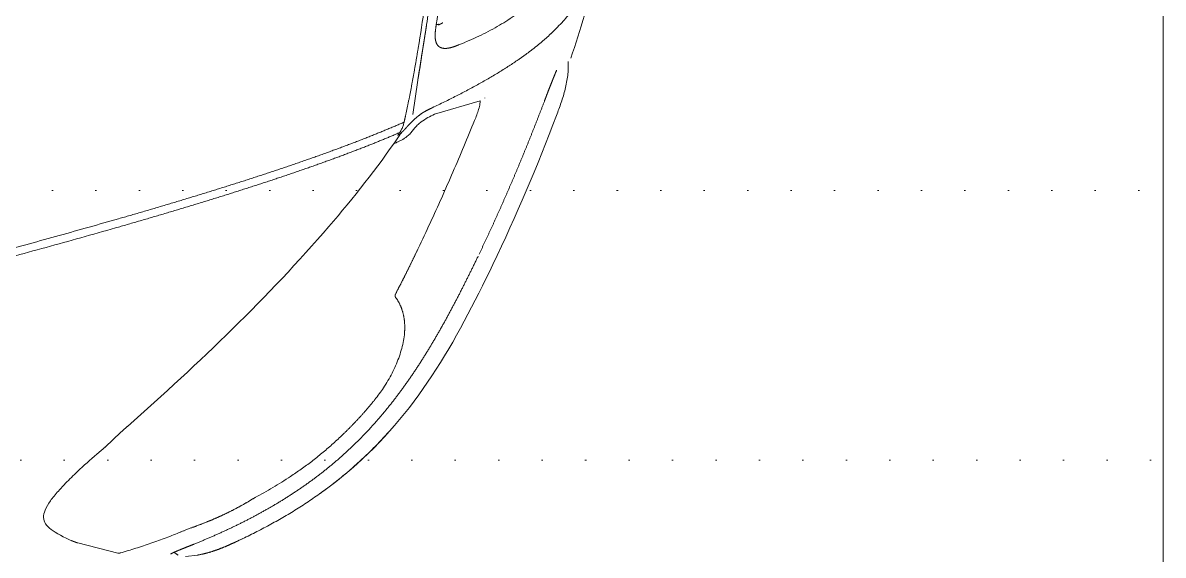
# Model space of a CAD drawing. Extents: x -2365 to 41970, y -230 to 8114.
# Drawn here: x 31247.3 to 31331.9, y 962.5 to 1001.9 of the extents above; entities that cross this region are included whole.
import ezdxf
from ezdxf.xclip import XClip

# ---------------------------------------------------------------- set-up
doc = ezdxf.new("R2010")
doc.units = 0
doc.header["$LTSCALE"] = 25
doc.header["$XCLIPFRAME"] = 0
doc.linetypes.add('DOT2', pattern=[0.125, 0, -0.125])
doc.layers.get('0').update_dxf_attribs({"color": 9, "lineweight": 9})
for name, color, linetype, lineweight in [('04', 9, 'Continuous', 9), ('06D', 9, 'Continuous', 9), ('20', 9, 'DOT2', 9)]:
    doc.layers.add(name, color=color, linetype=linetype, lineweight=lineweight)

# ---------------------------------------------------------------- blocks, each defined once
blk = doc.blocks.new('p-araba-polo')
at = {"extrusion": (0, 0, -1)}
for p, q in [((0.31895, 0.74835), (0.32804, 0.74952)), ((0.33344, 0.74846), (0.33462, 0.7476)), ((0.33441, 0.74782), (0.33649, 0.74638)), ((0.40807, 0.73939), (0.37834, 0.74687)), ((0.42784, 0.7293), (0.42479, 0.73139)), ((0.38753, 0.66799), (0.37636, 0.65753)), ((0.37122, 0.65301), (0.37487, 0.65622)), ((0.37487, 0.65622), (0.37636, 0.65753)), ((0.17202, 0.44266), (0.17272, 0.44291)), ((0.17272, 0.44291), (0.17346, 0.4432)), ((0.16826, 0.43554), (0.17004, 0.43824)), ((0.10942, 0.41139), (0.1433, 0.42141)), ((0.15564, 0.39612), (0.15929, 0.4217))]:
    blk.add_line(p, q, dxfattribs=at)
at = {"flags": 128}
for points in [[(0.42703, 0.70639), (0.42767, 0.70724), (0.42824, 0.70809)], [(0.41706, 0.69516), (0.41809, 0.69624), (0.41931, 0.69752), (0.42068, 0.69899)], [(0.38736, 0.668), (0.39056, 0.67071), (0.39376, 0.67344)]]:
    blk.add_lwpolyline(points, dxfattribs=at)
for points, degree in [([(0.31895, 0.74835), (0.31377, 0.74745), (0.30886, 0.74614), (0.30418, 0.74453), (0.29967, 0.74269), (0.29526, 0.74071), (0.29089, 0.73869)], 6), ([(0.3392, 0.74758), (0.33785, 0.74688), (0.33595, 0.74601), (0.33356, 0.74499), (0.3308, 0.74388), (0.32781, 0.7427), (0.32474, 0.74149), (0.32171, 0.74027)], 7), ([(0.33421, 0.7479), (0.33424, 0.74789), (0.33426, 0.74789), (0.33428, 0.74789)], 3), ([(0.33423, 0.74791), (0.33424, 0.7479), (0.33425, 0.7479), (0.33426, 0.74789), (0.33427, 0.74789), (0.33428, 0.74789)], 5), ([(0.3392, 0.74758), (0.3389, 0.74749), (0.33858, 0.74739), (0.33825, 0.74724), (0.33794, 0.74704), (0.33767, 0.7468)], 5), ([(0.3392, 0.74758), (0.33896, 0.74751), (0.33871, 0.74743), (0.33845, 0.74733), (0.3382, 0.7472), (0.33796, 0.74703)], 5), ([(0.37637, 0.74678), (0.37679, 0.7469), (0.3772, 0.74697), (0.3776, 0.74698), (0.37798, 0.74695), (0.37834, 0.74687)], 5), ([(0.32171, 0.74027), (0.30158, 0.73219), (0.28188, 0.72311), (0.26262, 0.71299), (0.24401, 0.7016), (0.22634, 0.68864), (0.20997, 0.67419), (0.19493, 0.65847)], 7), ([(0.28402, 0.73544), (0.2863, 0.73654), (0.28857, 0.73761), (0.29087, 0.73868)], 3), ([(0.29097, 0.73872), (0.29093, 0.73871), (0.29089, 0.73869)], 2), ([(0.32179, 0.7403), (0.32175, 0.74035), (0.32173, 0.74036), (0.32172, 0.74035), (0.32172, 0.74031), (0.32171, 0.74027)], 5), ([(0.32171, 0.74027), (0.32172, 0.74031), (0.32172, 0.74035), (0.32173, 0.74037), (0.32176, 0.74034), (0.32181, 0.74028)], 5), ([(0.40807, 0.73939), (0.40891, 0.7391), (0.40975, 0.73879), (0.41058, 0.73848), (0.41141, 0.73816), (0.41224, 0.73783), (0.41307, 0.73749)], 6), ([(0.42479, 0.73139), (0.41961, 0.73467), (0.41389, 0.73732), (0.40812, 0.73937)], 3), ([(0.2817, 0.7343), (0.28175, 0.73433), (0.28179, 0.73435), (0.28184, 0.73437)], 3), ([(0.32909, 0.73032), (0.32915, 0.73034), (0.3292, 0.73036), (0.32926, 0.73037), (0.32932, 0.73039), (0.32938, 0.73041), (0.32944, 0.73043), (0.32949, 0.73045), (0.32955, 0.73047), (0.32961, 0.73049)], 9), ([(0.32961, 0.73049), (0.32955, 0.73047), (0.32949, 0.73045), (0.32944, 0.73043), (0.32938, 0.73041), (0.32932, 0.73039), (0.32926, 0.73037), (0.3292, 0.73036), (0.32915, 0.73034), (0.32909, 0.73032)], 9), ([(0.3291, 0.73028), (0.3291, 0.73029), (0.3291, 0.73029), (0.3291, 0.73029), (0.3291, 0.7303), (0.32909, 0.7303), (0.32909, 0.73031), (0.32909, 0.73031), (0.32909, 0.73031), (0.32909, 0.73032)], 9), ([(0.3317, 0.73129), (0.33155, 0.73127), (0.33144, 0.73124), (0.33138, 0.73122), (0.33136, 0.73119), (0.33139, 0.73117)], 5), ([(0.3317, 0.73129), (0.33155, 0.73127), (0.33144, 0.73124), (0.33138, 0.73122), (0.33136, 0.73119), (0.33139, 0.73117)], 5), ([(0.43339, 0.72039), (0.43342, 0.72387), (0.43111, 0.72689), (0.42784, 0.7293)], 3), ([(0.31952, 0.72661), (0.3131, 0.72427), (0.30672, 0.72171), (0.30039, 0.71893), (0.29414, 0.71591), (0.28797, 0.71265), (0.28191, 0.70914), (0.27597, 0.70537)], 7), ([(0.32275, 0.72778), (0.32201, 0.72764), (0.32133, 0.72745), (0.3207, 0.72722), (0.32009, 0.72693), (0.31952, 0.72661)], 5), ([(0.32275, 0.72778), (0.32201, 0.72764), (0.32133, 0.72745), (0.3207, 0.72722), (0.32009, 0.72693), (0.31952, 0.72661)], 5), ([(0.42824, 0.70809), (0.43156, 0.71308), (0.43351, 0.71735), (0.43339, 0.72039)], 3), ([(0.27649, 0.70567), (0.27636, 0.70567), (0.27623, 0.70564), (0.27613, 0.70558), (0.27604, 0.70549), (0.27597, 0.70537)], 5), ([(0.27649, 0.70567), (0.27636, 0.70567), (0.27623, 0.70564), (0.27613, 0.70558), (0.27604, 0.70549), (0.27597, 0.70537)], 5), ([(0.42068, 0.69899), (0.42299, 0.70155), (0.42517, 0.70401), (0.42703, 0.70639)], 3), ([(0.40817, 0.68642), (0.41127, 0.68937), (0.41428, 0.69228), (0.41706, 0.69516)], 3), ([(0.39376, 0.67344), (0.39871, 0.67766), (0.40357, 0.68203), (0.40817, 0.68642)], 3), ([(0.38761, 0.66796), (0.38755, 0.66798), (0.3875, 0.66801), (0.38745, 0.66803)], 3), ([(0.38745, 0.66803), (0.38747, 0.66802), (0.3875, 0.66801), (0.38753, 0.66799), (0.38757, 0.66798), (0.38762, 0.66796)], 5), ([(0.19493, 0.65847), (0.17937, 0.64222), (0.16523, 0.62463), (0.15259, 0.60592), (0.1412, 0.58658), (0.13062, 0.56684), (0.12055, 0.54688), (0.11088, 0.52674)], 7), ([(0.18751, 0.63304), (0.19205, 0.63876), (0.19686, 0.64428), (0.20178, 0.64966), (0.20689, 0.65483), (0.21213, 0.6598)], 5), ([(0.19501, 0.65856), (0.19492, 0.65862), (0.19487, 0.65863), (0.19487, 0.6586), (0.1949, 0.65854), (0.19493, 0.65847)], 5), ([(0.37124, 0.65286), (0.37115, 0.65306), (0.37124, 0.65305), (0.37144, 0.65291)], 3), ([(0.37489, 0.65607), (0.37481, 0.65625), (0.37487, 0.65626), (0.37502, 0.65616)], 3), ([(0.37489, 0.65607), (0.37481, 0.65625), (0.37487, 0.65626), (0.37502, 0.65616)], 3), ([(0.37559, 0.65504), (0.37559, 0.65504), (0.37559, 0.65504), (0.37559, 0.65504), (0.37559, 0.65504), (0.37559, 0.65504)], 5), ([(0.37559, 0.65504), (0.37559, 0.65504), (0.37559, 0.65504), (0.37559, 0.65504), (0.37559, 0.65504), (0.37559, 0.65504)], 5), ([(0.17207, 0.55724), (0.16881, 0.56175), (0.16646, 0.5669), (0.16518, 0.57266), (0.16497, 0.57877), (0.16562, 0.58503)], 5), ([(0.15532, 0.52097), (0.15855, 0.52771), (0.16183, 0.53442), (0.16515, 0.54111), (0.16853, 0.54777), (0.17197, 0.55439)], 5), ([(0.17197, 0.55439), (0.17229, 0.55502), (0.17262, 0.55564), (0.17276, 0.55632), (0.1724, 0.55678), (0.17207, 0.55724)], 5), ([(0.05266, 0.42235), (0.0668, 0.45985), (0.08261, 0.49676), (0.09992, 0.53293)], 3), ([(0.11011, 0.52514), (0.10247, 0.50919), (0.09509, 0.49314), (0.08792, 0.47697), (0.08099, 0.4607), (0.07429, 0.44434), (0.06783, 0.42789), (0.06153, 0.41135)], 7), ([(0.09994, 0.53293), (0.09986, 0.53294), (0.10004, 0.53283)], 2), ([(0.10004, 0.53283), (0.09986, 0.53294), (0.09994, 0.53293)], 2), ([(0.37688, 0.50483), (0.34455, 0.49556), (0.31259, 0.48609), (0.2815, 0.47648), (0.25139, 0.46665), (0.22213, 0.45649), (0.19434, 0.44592), (0.16905, 0.43499)], 7), ([(0.16582, 0.42729), (0.1921, 0.43878), (0.22068, 0.44975), (0.25075, 0.46025), (0.28176, 0.47035), (0.31331, 0.48011), (0.34532, 0.48963), (0.37767, 0.49893)], 7), ([(0.16986, 0.4417), (0.1707, 0.44207), (0.17154, 0.44244), (0.17238, 0.44281)], 3), ([(0.17238, 0.44281), (0.1717, 0.44251), (0.17101, 0.44222), (0.17032, 0.44193)], 3), ([(0.17238, 0.4428), (0.17275, 0.44295), (0.17311, 0.4431), (0.17348, 0.44324)], 3), ([(0.17238, 0.4428), (0.17257, 0.44288), (0.17275, 0.44295), (0.17293, 0.44303), (0.17312, 0.4431), (0.1733, 0.44317), (0.17348, 0.44323)], 6), ([(0.17313, 0.44273), (0.17304, 0.44289), (0.17291, 0.44296), (0.17275, 0.44295), (0.17256, 0.44288), (0.17238, 0.4428)], 5), ([(0.17238, 0.4428), (0.17256, 0.44288), (0.17275, 0.44295), (0.17291, 0.44296), (0.17304, 0.44289), (0.17312, 0.44273)], 5), ([(0.16187, 0.42883), (0.16282, 0.42985), (0.16359, 0.43071), (0.16436, 0.43159), (0.16517, 0.43249), (0.16598, 0.43338), (0.16679, 0.43421)], 6), ([(0.16679, 0.43421), (0.16582, 0.43322), (0.16484, 0.43213), (0.16388, 0.43105), (0.16301, 0.43005), (0.16187, 0.42883)], 5), ([(0.17058, 0.43728), (0.17007, 0.43652), (0.16956, 0.43576), (0.16905, 0.43499)], 3), ([(0.17058, 0.43728), (0.17027, 0.43683), (0.16996, 0.43637), (0.16965, 0.43592), (0.16935, 0.43546), (0.16905, 0.43499)], 5), ([(0.15311, 0.42713), (0.15381, 0.42767), (0.15451, 0.42823), (0.15518, 0.4288), (0.15583, 0.42939), (0.15645, 0.43), (0.15704, 0.43062), (0.15759, 0.43126)], 7), ([(0.16582, 0.42729), (0.16561, 0.42645), (0.16541, 0.4256), (0.16522, 0.42474), (0.16503, 0.42388), (0.16484, 0.42301)], 5), ([(0.05272, 0.42241), (0.05265, 0.42237), (0.05266, 0.42232)], 2), ([(0.05266, 0.42233), (0.05266, 0.42237), (0.05272, 0.42241)], 2), ([(0.14486, 0.4166), (0.14664, 0.41745), (0.14844, 0.41829), (0.15025, 0.41921), (0.15203, 0.42027), (0.15373, 0.42146), (0.15532, 0.42277)], 6), ([(0.15535, 0.37241), (0.15704, 0.38263), (0.15881, 0.39284), (0.16068, 0.40305), (0.1627, 0.41322), (0.16484, 0.42301)], 5), ([(0.06153, 0.41135), (0.06031, 0.40813), (0.05909, 0.40492), (0.05785, 0.40167), (0.05658, 0.39837), (0.05526, 0.39508), (0.05394, 0.39188), (0.05263, 0.38885)], 7), ([(0.0616, 0.41152), (0.06147, 0.41154), (0.06142, 0.41152), (0.06142, 0.41147), (0.06148, 0.41141), (0.06153, 0.41135)], 5), ([(0.0616, 0.41152), (0.06147, 0.41154), (0.06142, 0.41152), (0.06142, 0.41147), (0.06148, 0.41141), (0.06153, 0.41135)], 5), ([(0.10582, 0.40932), (0.10582, 0.40934), (0.10582, 0.40936), (0.10582, 0.40937), (0.10581, 0.40939), (0.10581, 0.40941), (0.10581, 0.40943), (0.10581, 0.40945)], 7), ([(0.10584, 0.40933), (0.10583, 0.40937), (0.10582, 0.40941), (0.10581, 0.40945)], 3), ([(0.05297, 0.38965), (0.0528, 0.38956), (0.05269, 0.38942), (0.05264, 0.38925), (0.05263, 0.38905), (0.05263, 0.38885)], 5), ([(0.15564, 0.39612), (0.1553, 0.39419), (0.15497, 0.39225), (0.15465, 0.39031), (0.15434, 0.38837), (0.15405, 0.38643), (0.15375, 0.38448), (0.15345, 0.38254)], 7), ([(0.08112, 0.38106), (0.0747, 0.37663), (0.0688, 0.37222), (0.06336, 0.36777), (0.0585, 0.36337), (0.05406, 0.35898)], 5), ([(0.15345, 0.38254), (0.1532, 0.3809), (0.15294, 0.37926), (0.15268, 0.37761), (0.15242, 0.37597), (0.15216, 0.37433), (0.1519, 0.37269), (0.15164, 0.37105)], 7), ([(0.02249, 0.31586), (0.02842, 0.33739), (0.03495, 0.35874), (0.04204, 0.37991)], 3), ([(0.12509, 0.36991), (0.12699, 0.37068), (0.12886, 0.37141), (0.13079, 0.37205), (0.13273, 0.37248), (0.13455, 0.37259)], 5), ([(0.12509, 0.36991), (0.12699, 0.37068), (0.12886, 0.37141), (0.13079, 0.37205), (0.13273, 0.37248), (0.13455, 0.37259)], 5), ([(0.13455, 0.37259), (0.13593, 0.37267), (0.1373, 0.3726), (0.13863, 0.37224), (0.13979, 0.37162), (0.14067, 0.37077), (0.14142, 0.36949)], 6), ([(0.13455, 0.37259), (0.1362, 0.37268), (0.13785, 0.37256), (0.13942, 0.37192), (0.14052, 0.37102), (0.14142, 0.36949)], 5), ([(0.14142, 0.36949), (0.14236, 0.36786), (0.14295, 0.36574), (0.14311, 0.36258), (0.1425, 0.35872), (0.14194, 0.35489)], 5), ([(0.15164, 0.37105), (0.15127, 0.36873), (0.15089, 0.36642), (0.15052, 0.3641), (0.15016, 0.36179), (0.14979, 0.35947), (0.14943, 0.35716), (0.14908, 0.35484)], 7), ([(0.14908, 0.35484), (0.14993, 0.36024), (0.15078, 0.36565), (0.15164, 0.37105)], 3), ([(0.12271, 0), (0.12272, 0.07123), (0.12528, 0.14246), (0.13042, 0.21356), (0.13824, 0.28443), (0.14908, 0.35484)], 5), ([(0.14038, 0.3553), (0.13997, 0.3551), (0.13957, 0.35489), (0.13917, 0.35468), (0.13877, 0.35447), (0.13836, 0.35426), (0.13796, 0.35405), (0.13756, 0.35384), (0.13716, 0.35363)], 8), ([(0.14194, 0.35489), (0.14125, 0.3549), (0.14057, 0.3549), (0.14019, 0.35486), (0.14018, 0.35479), (0.14048, 0.35469)], 5), ([(0.14048, 0.35469), (0.14018, 0.35479), (0.14019, 0.35486), (0.14057, 0.3549), (0.14125, 0.3549), (0.14194, 0.35489)], 5)]:
    blk.add_open_spline(points, degree=degree)
for points, degree, knots in [([(0.29089, 0.73869), (0.29378, 0.74001), (0.29955, 0.74264), (0.30849, 0.74594), (0.31465, 0.74757), (0.31777, 0.74813)], 3, [0, 0, 0, 0, 0.333411, 0.666747, 1, 1, 1, 1]), ([(0.37637, 0.74678), (0.37256, 0.74566), (0.36495, 0.74341), (0.35365, 0.73964), (0.34243, 0.73563), (0.33507, 0.73266), (0.33139, 0.73117)], 3, [0, 0, 0, 0, 0.250001, 0.500002, 0.750003, 1, 1, 1, 1]), ([(0.17736, 0.65717), (0.17999, 0.66006), (0.18527, 0.66584), (0.19359, 0.67411), (0.2022, 0.68208), (0.21112, 0.68971), (0.22032, 0.69699), (0.22979, 0.70392), (0.2395, 0.7105), (0.24943, 0.71676), (0.25955, 0.72269), (0.26984, 0.72832), (0.28028, 0.73368), (0.28735, 0.73702), (0.29089, 0.73869)], 3, [0, 0, 0, 0, 0.083333, 0.166665, 0.249997, 0.333329, 0.416662, 0.499995, 0.583328, 0.666661, 0.749996, 0.83333, 0.916665, 1, 1, 1, 1]), ([(0.33139, 0.73117), (0.33058, 0.73084), (0.32893, 0.73016), (0.32647, 0.7292), (0.32405, 0.72828), (0.32173, 0.72742), (0.32024, 0.72687), (0.31952, 0.72661)], 3, [0, 0, 0, 0, 0.19886, 0.400952, 0.606006, 0.809658, 1, 1, 1, 1]), ([(0.09994, 0.53293), (0.11367, 0.56115), (0.1417, 0.61672), (0.1884, 0.6724), (0.22036, 0.69716), (0.22836, 0.70281)], 3, [0, 0, 0, 0, 0.436314, 0.862947, 1, 1, 1, 1]), ([(0.27624, 0.70562), (0.2741, 0.70448), (0.26972, 0.70213), (0.26318, 0.69833), (0.2566, 0.6943), (0.25226, 0.69147), (0.25009, 0.69005)], 3, [0, 0, 0, 0, 0.240377, 0.493552, 0.746754, 1, 1, 1, 1]), ([(0.25009, 0.69005), (0.24743, 0.68827), (0.24212, 0.68471), (0.23435, 0.67895), (0.22677, 0.67287), (0.21935, 0.6665), (0.21454, 0.66203), (0.21213, 0.6598)], 3, [0, 0, 0, 0, 0.200084, 0.400065, 0.600042, 0.800036, 1, 1, 1, 1]), ([(0.17004, 0.43824), (0.18582, 0.46141), (0.24569, 0.53677), (0.31749, 0.60566), (0.37121, 0.65301)], 3, [0, 0, 0, 0, 0.290843, 1, 1, 1, 1]), ([(0.18751, 0.63304), (0.18639, 0.63162), (0.18416, 0.62879), (0.18212, 0.62583), (0.1811, 0.62435)], 3, [0, 0, 0, 0, 0.500031, 1, 1, 1, 1]), ([(0.1811, 0.62435), (0.17997, 0.62258), (0.17771, 0.61905), (0.17472, 0.61355), (0.17205, 0.60795), (0.16975, 0.60225), (0.16787, 0.59651), (0.16641, 0.59074), (0.16588, 0.58693), (0.16562, 0.58503)], 3, [0, 0, 0, 0, 0.14287, 0.285738, 0.428603, 0.571464, 0.714319, 0.857165, 1, 1, 1, 1]), ([(0.37688, 0.50484), (0.38542, 0.50727), (0.4025, 0.51213), (0.4283, 0.51931), (0.4542, 0.5264), (0.4802, 0.53341), (0.5063, 0.54034), (0.53248, 0.54721), (0.55874, 0.55403), (0.58507, 0.56078), (0.61145, 0.56749), (0.6379, 0.57416), (0.66439, 0.58078), (0.68208, 0.58517), (0.69093, 0.58736)], 3, [0, 0, 0, 0, 0.083342, 0.166682, 0.25, 0.333306, 0.416615, 0.499936, 0.583268, 0.666606, 0.749946, 0.83329, 0.916643, 1, 1, 1, 1]), ([(0.69157, 0.58137), (0.67641, 0.57761), (0.64611, 0.57009), (0.60082, 0.55869), (0.55568, 0.54715), (0.51075, 0.53546), (0.46606, 0.52355), (0.42163, 0.51142), (0.39233, 0.50309), (0.37767, 0.49893)], 3, [0, 0, 0, 0, 0.142912, 0.285805, 0.428682, 0.57154, 0.714362, 0.857157, 1, 1, 1, 1]), ([(0.17197, 0.55439), (0.16913, 0.54886), (0.16345, 0.53778), (0.15803, 0.52657), (0.15532, 0.52097)], 3, [0, 0, 0, 0, 0.499946, 1, 1, 1, 1]), ([(0.17207, 0.55724), (0.17225, 0.55699), (0.17261, 0.55651), (0.1725, 0.55538), (0.17215, 0.55473), (0.17197, 0.55439)], 3, [0, 0, 0, 0, 0.34173, 0.655167, 1, 1, 1, 1]), ([(0.15532, 0.52097), (0.15236, 0.51472), (0.14643, 0.50223), (0.13788, 0.48334), (0.12955, 0.46434), (0.12142, 0.44526), (0.11614, 0.43248), (0.11349, 0.42608)], 3, [0, 0, 0, 0, 0.199959, 0.399928, 0.599921, 0.799944, 1, 1, 1, 1]), ([(0.16407, 0.4383), (0.16467, 0.43874), (0.16588, 0.43961), (0.16784, 0.44073), (0.16919, 0.44138), (0.16986, 0.4417)], 3, [0, 0, 0, 0, 0.333542, 0.667239, 1, 1, 1, 1]), ([(0.15759, 0.43126), (0.15824, 0.43206), (0.15956, 0.43366), (0.16158, 0.43616), (0.16324, 0.43759), (0.16407, 0.4383)], 3, [0, 0, 0, 0, 0.335072, 0.667573, 1, 1, 1, 1]), ([(0.16905, 0.43499), (0.16857, 0.43419), (0.16759, 0.43259), (0.16652, 0.42998), (0.16605, 0.42819), (0.16582, 0.42729)], 3, [0, 0, 0, 0, 0.333479, 0.665683, 1, 1, 1, 1]), ([(0.1684, 0.43576), (0.16828, 0.43565), (0.16773, 0.43515), (0.1672, 0.43462), (0.16679, 0.43421)], 3, [0, 0, 0, 0, 0.227086, 1, 1, 1, 1]), ([(0.11349, 0.42608), (0.11294, 0.42472), (0.11182, 0.42198), (0.11041, 0.41782), (0.10945, 0.41405), (0.10941, 0.41216), (0.10942, 0.41139)], 3, [0, 0, 0, 0, 0.270369, 0.539534, 0.807022, 1, 1, 1, 1]), ([(0.1433, 0.42141), (0.14497, 0.4222), (0.14829, 0.42378), (0.1515, 0.42602), (0.15311, 0.42713)], 3, [0, 0, 0, 0, 0.500778, 1, 1, 1, 1]), ([(0.15311, 0.42713), (0.15391, 0.42776), (0.15546, 0.42898), (0.15689, 0.43052), (0.15759, 0.43126)], 3, [0, 0, 0, 0, 0.5173, 1, 1, 1, 1]), ([(0.16187, 0.42883), (0.16077, 0.42773), (0.15859, 0.42553), (0.15641, 0.42369), (0.15532, 0.42277)], 3, [0, 0, 0, 0, 0.500116, 1, 1, 1, 1]), ([(0.16582, 0.42729), (0.16565, 0.42659), (0.16531, 0.42517), (0.165, 0.42373), (0.16484, 0.42301)], 3, [0, 0, 0, 0, 0.499348, 1, 1, 1, 1]), ([(0.044, 0.3824), (0.04398, 0.38411), (0.04393, 0.38754), (0.04435, 0.39267), (0.0451, 0.39777), (0.0462, 0.40282), (0.04758, 0.40779), (0.04917, 0.41271), (0.0509, 0.41757), (0.05211, 0.4208), (0.05272, 0.42241)], 3, [0, 0, 0, 0, 0.124987, 0.249975, 0.374965, 0.49996, 0.624964, 0.749973, 0.874985, 1, 1, 1, 1]), ([(0.14486, 0.4166), (0.14182, 0.41515), (0.13575, 0.41224), (0.12698, 0.40784), (0.11848, 0.40343), (0.1103, 0.39899), (0.10244, 0.39453), (0.09493, 0.39005), (0.08777, 0.38556), (0.08334, 0.38256), (0.08112, 0.38106)], 3, [0, 0, 0, 0, 0.125001, 0.250002, 0.375002, 0.500003, 0.625003, 0.750002, 0.875001, 1, 1, 1, 1]), ([(0.15532, 0.42277), (0.1545, 0.42214), (0.15285, 0.42086), (0.15024, 0.41928), (0.14756, 0.41788), (0.14576, 0.41703), (0.14486, 0.4166)], 3, [0, 0, 0, 0, 0.248986, 0.49846, 0.748736, 1, 1, 1, 1]), ([(0.06153, 0.41135), (0.06082, 0.40946), (0.05937, 0.40566), (0.05718, 0.39995), (0.05491, 0.39424), (0.05339, 0.39065), (0.05263, 0.38885)], 3, [0, 0, 0, 0, 0.242914, 0.490387, 0.743262, 1, 1, 1, 1]), ([(0.15345, 0.38254), (0.1538, 0.38481), (0.15448, 0.38934), (0.15526, 0.39386), (0.15564, 0.39612)], 3, [0, 0, 0, 0, 0.499954, 1, 1, 1, 1]), ([(0.15164, 0.37105), (0.15194, 0.37296), (0.15256, 0.37679), (0.15315, 0.38062), (0.15345, 0.38254)], 3, [0, 0, 0, 0, 0.500002, 1, 1, 1, 1]), ([(0.15535, 0.37241), (0.15371, 0.36215), (0.15042, 0.34164), (0.14607, 0.31078), (0.14215, 0.27986), (0.13867, 0.24889), (0.13562, 0.21788), (0.133, 0.18682), (0.13079, 0.15573), (0.12899, 0.12462), (0.1276, 0.09348), (0.12662, 0.06233), (0.126, 0.03117), (0.12593, 0.01039), (0.12589, 0)], 3, [0, 0, 0, 0, 0.083333, 0.166666, 0.25, 0.333333, 0.416666, 0.5, 0.583333, 0.666666, 0.75, 0.833333, 0.916667, 1, 1, 1, 1]), ([(0.0785, 0.34426), (0.08038, 0.34568), (0.08415, 0.34852), (0.09024, 0.35258), (0.09664, 0.35644), (0.10334, 0.3601), (0.11033, 0.36355), (0.11757, 0.36683), (0.12258, 0.36889), (0.12509, 0.36991)], 3, [0, 0, 0, 0, 0.142744, 0.285902, 0.429075, 0.572117, 0.714996, 0.857678, 1, 1, 1, 1]), ([(0.05406, 0.35898), (0.05263, 0.35754), (0.04977, 0.35465), (0.04589, 0.35034), (0.0423, 0.34605), (0.03901, 0.3418), (0.03602, 0.33757), (0.03327, 0.33337), (0.03167, 0.3306), (0.03087, 0.32921)], 3, [0, 0, 0, 0, 0.142856, 0.285712, 0.428569, 0.571427, 0.714284, 0.857142, 1, 1, 1, 1]), ([(0.14194, 0.35489), (0.14038, 0.34415), (0.13726, 0.32267), (0.1331, 0.29037), (0.12936, 0.25802), (0.12604, 0.22562), (0.12422, 0.20399), (0.12331, 0.19317)], 3, [0, 0, 0, 0, 0.2, 0.4, 0.6, 0.8, 1, 1, 1, 1]), ([(0.14187, 0.35443), (0.14187, 0.35443), (0.14187, 0.35443), (0.14187, 0.35443), (0.14187, 0.35443), (0.14187, 0.35443), (0.14187, 0.35443), (0.14187, 0.35443), (0.14187, 0.35443), (0.14187, 0.35443), (0.14187, 0.35443)], 5, [0, 0, 0, 0, 0, 0, 1, 1, 1, 1, 1, 1.000001, 1.000001, 1.000001, 1.000001, 1.000001, 1.000001]), ([(0.14187, 0.35443), (0.14187, 0.35443), (0.14187, 0.35443), (0.14187, 0.35443), (0.14187, 0.35443), (0.14187, 0.35443), (0.14187, 0.35443), (0.14187, 0.35443), (0.14187, 0.35443), (0.14187, 0.35443), (0.14187, 0.35443)], 5, [0, 0, 0, 0, 0, 0, 1, 1, 1, 1, 1, 1.000001, 1.000001, 1.000001, 1.000001, 1.000001, 1.000001])]:
    blk.add_open_spline(points, degree=degree, knots=knots)
blk = doc.blocks.new('catikatirevizepergole-krt')
for points in [[(-30, 270), (-30, 200), (-800, 200), (-800, 270)], [(-30, 180), (-30, 110), (-800, 110), (-800, 180)]]:
    blk.add_lwpolyline(points, close=True)

msp = doc.modelspace()

# ---------------------------------------------------------------- linework, layer by layer
at = {"layer": '06D'}
msp.add_lwpolyline([(31331.925, 1167.5), (31331.925, 917.5), (30831.925, 917.5), (30831.925, 1167.5)], close=True, dxfattribs=at)

# ---------------------------------------------------------------- block references
at = {"layer": '04'}
ref = msp.add_blockref('p-araba-polo', (31292.167, 1037.313), dxfattribs=dict(at, xscale=100, yscale=100, zscale=100, rotation=180))
XClip(ref).set_block_clipping_path([(-0.0924763951, -0.9835002962), (4.0650970395, 0.9845199444)])
at = {"layer": '20'}
msp.add_blockref('catikatirevizepergole-krt', (31679.437, 789.503), dxfattribs=at)

doc.saveas('drawing.dxf')
